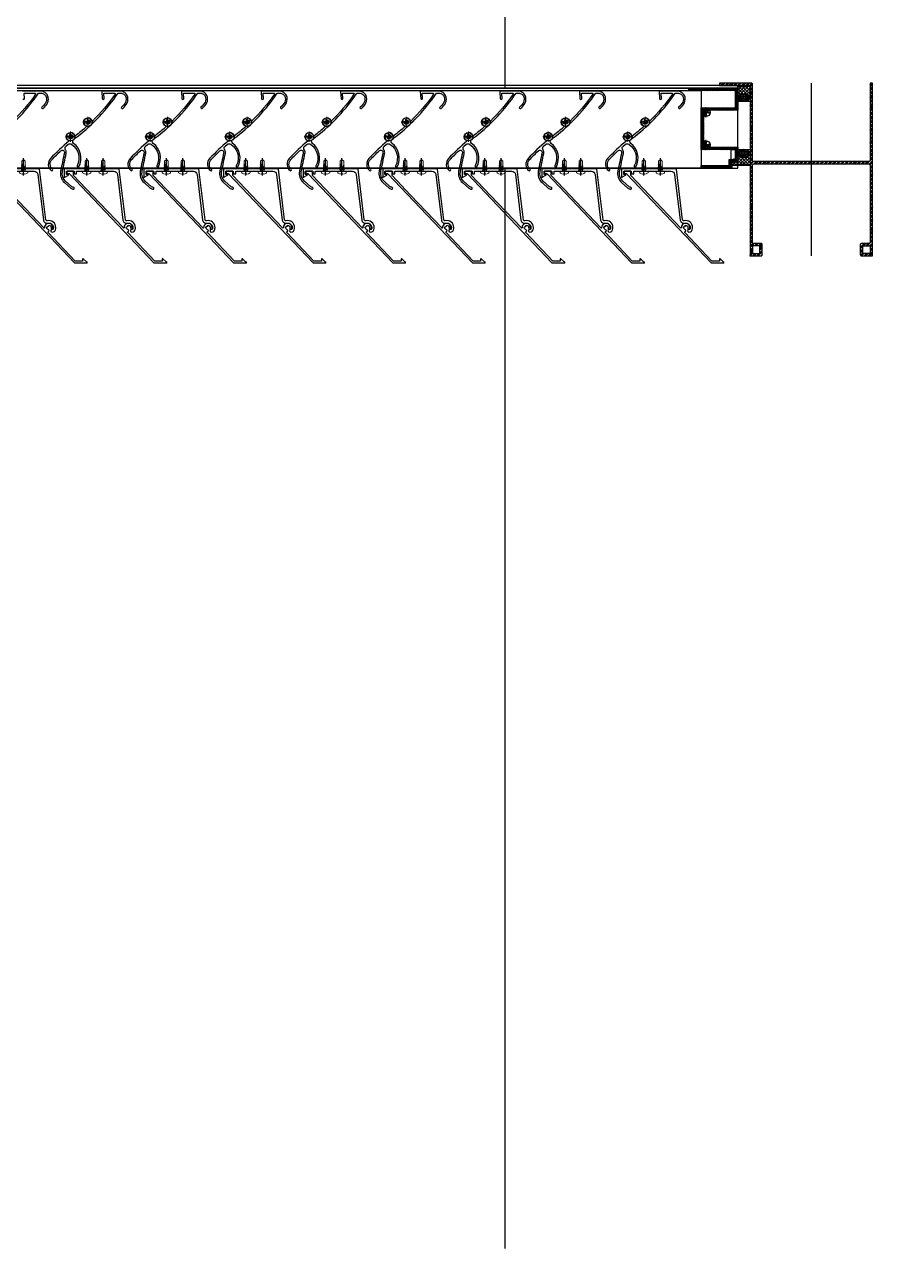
# Model space of a CAD drawing. Header units: millimetres. Extents: x 2519235 to 7246330, y 25937 to 201821.
# Drawn here: x 2631111 to 2631804, y 123585 to 124585 of the extents above; entities that cross this region are included whole.
import ezdxf
from ezdxf.enums import TextEntityAlignment as Align

# ---------------------------------------------------------------- set-up
doc = ezdxf.new("R2010")
doc.units = ezdxf.units.MM
doc.set_wipeout_variables(frame=1)
doc.linetypes.add('CENTER', pattern=[50.8, 31.75, -6.35, 6.35, -6.35])
doc.linetypes.add('TA_GL_005.00000', pattern=[13.75, 5, -1.25, 1.25, -1.25, 5])
for name, color, linetype in [('000 - 0_SYM_DWG_GRID-BUBBLE_MAIN_COLOR_1', 7, 'Continuous'), ('000 - 0_SYM_DWG_GRIDLINE_MAIN_COLOR_251', 7, 'Continuous'), ('010 - ASPG_ACCESSORIES_MAIN_COLOR_1', 7, 'Continuous'), ('010 - ASPG_DIMS_NOM', 7, 'Continuous'), ('010 - ASPG_EXTR_DEF_SUB', 7, 'Continuous'), ('010 - ASPG_EXTR_MAIN_COLOR_2', 7, 'Continuous'), ('010 - ASPG_FRAMING_CUT_COLOR_4', 7, 'Continuous'), ('010 - ASPG_FRAMING_DEF_SUB', 7, 'Continuous'), ('010 - ASPG_FRAMING_HATCH_', 7, 'Continuous'), ('010 - ASPG_FRAMING_MAIN_COLOR_2', 7, 'Continuous'), ('010 - ASPG_FRAMING_SUB_COLOR_2', 7, 'Continuous'), ('010 - ASPG_FRAMING_WIPEOUT_', 7, 'Continuous'), ('BOLT & SCREW', 7, 'Continuous'), ('Center Line', 7, 'CENTER')]:
    doc.layers.add(name, color=color, linetype=linetype)
doc.layers.add('12-GRID', color=7, linetype='CENTER', lineweight=13)
doc.layers.add('SCREW', color=7, linetype='Continuous', lineweight=5)
doc.styles.add('Arial', font='arial.ttf', dxfattribs={"height": 300})
doc.styles.add('FAMELINE_FOR_CKST', font='arial.ttf')
doc.styles.add('TA', font='', dxfattribs={"height": 4.5})
doc.styles.get('TA').set_extended_font_data('Cordia New')
doc.dimstyles.new('FAMELINE-CKST_C-C', dxfattribs={"dimtxt": 0.3, "dimasz": 0.15, "dimexe": 0.1, "dimexo": 0.1, "dimgap": 0.05, "dimtad": 1, "dimzin": 0, "dimdsep": 46, "dimtxsty": 'FAMELINE_FOR_CKST', "dimblk": 'ORIGIN', "dimblk1": 'ORIGIN', "dimblk2": 'ORIGIN', "dimsah": 1, "dimcen": 0.1, "dimdle": 0.1, "dimclrd": 7, "dimclre": 7, "dimclrt": 7, "dimadec": 0, "dimazin": 0, "dimtfac": 1, "dimtix": 1, "dimtmove": 2, "dimatfit": 3, "dimfxl": 1, "dimtolj": 1, "dimtzin": 0, "dimlwd": -1, "dimlwe": -1, "dimarcsym": 0})

# ---------------------------------------------------------------- blocks, each defined once
blk = doc.blocks.new('*U1936')
at = {"layer": '000 - 0_SYM_DWG_GRIDLINE_MAIN_COLOR_251', "color": 7, "linetype": 'ByBlock', "ltscale": 5}
blk.add_line((20, 0), (-357, 0), dxfattribs=at)
at = {"color": 7, "style": 'TA', "flags": 1}
blk.add_attdef('LOCATION', (6, -6), '', height=4.5, rotation=270, dxfattribs=at)
at = {"layer": '000 - 0_SYM_DWG_GRID-BUBBLE_MAIN_COLOR_1', "color": 7, "style": 'Arial'}
blk.add_attdef('GRID-HEAD', text='', height=4, rotation=270, dxfattribs=at).set_placement((54, 0), align=Align.MIDDLE_CENTER)
blk = doc.blocks.new('_Origin')
at = {"color": 7, "linetype": 'ByBlock', "lineweight": -2}
blk.add_line((0, 0), (-1, 0), dxfattribs=at)
blk.add_circle((0, 0), 0.5, dxfattribs=at)
blk = doc.blocks.new('*D1934')
at = {"layer": '010 - ASPG_DIMS_NOM', "color": 7, "transparency": 16777216}
for p, q in [((5400, 1050), (5400, 2175)), ((13200, 1050), (13200, 2175)), ((5475, 2125), (13125, 2125))]:
    blk.add_line(p, q, dxfattribs=at)
at = {"layer": 'Defpoints', "color": 7, "transparency": 16777216}
for p in [(13200, 2125), (5400, 1000), (13200, 1000)]:
    blk.add_point(p, dxfattribs=at)
at = {"layer": '010 - ASPG_DIMS_NOM', "color": 7, "transparency": 16777216, "xscale": 75, "yscale": 75, "zscale": 75, "rotation": 180}
blk.add_blockref('_Origin', (5400, 2125), dxfattribs=at)
at = {"layer": '010 - ASPG_DIMS_NOM', "color": 7, "transparency": 16777216, "xscale": 75, "yscale": 75, "zscale": 75}
blk.add_blockref('_Origin', (13200, 2125), dxfattribs=at)
at = {"layer": '010 - ASPG_DIMS_NOM', "color": 7, "transparency": 16777216, "insert": (9300, 2226.59), "char_height": 150, "attachment_point": 5, "style": 'FAMELINE_FOR_CKST'}
blk.add_mtext('\\A1;7800', dxfattribs=at)
blk = doc.blocks.new('*U2952')
at = {"layer": '12-GRID', "color": 7, "linetype": 'CENTER'}
for p, q in [((0, -6.2), (0, 2.2)), ((-4.2, -2), (4.2, -2))]:
    blk.add_line(p, q, dxfattribs=at)
at = {"layer": 'BOLT & SCREW', "color": 7}
for p, q in [((-0.55, -1.77), (-1.77, -1.56)), ((-0.55, -2.23), (-1.77, -2.44)), ((-0.46, -1.77), (-0.88, -1.56)), ((-0.46, -2.23), (-0.88, -2.44)), ((-0.23, -1.45), (-0.44, -0.23)), ((-0.23, -1.54), (-0.44, -1.12)), ((-0.23, -2.46), (-0.44, -2.88)), ((-0.23, -2.55), (-0.44, -3.77)), ((0.23, -1.45), (0.44, -0.23)), ((0.23, -1.54), (0.44, -1.12)), ((0.44, -2.88), (0.23, -2.46)), ((0.23, -2.55), (0.44, -3.77)), ((0.46, -1.77), (0.88, -1.56)), ((0.46, -2.23), (0.88, -2.44)), ((0.55, -1.77), (1.77, -1.56)), ((0.55, -2.23), (1.77, -2.44))]:
    blk.add_line(p, q, dxfattribs=at)
for points in [[(-1.77, -1.56), (-0.88, -1.56, 0.414214), (-0.44, -1.12), (-0.44, -0.23), (0.44, -0.23), (0.44, -1.12, 0.414214), (0.88, -1.56), (1.77, -1.56), (1.77, -2.44), (0.88, -2.44, 0.414214), (0.44, -2.88), (0.44, -3.77), (-0.44, -3.77), (-0.44, -2.88, 0.414214), (-0.88, -2.44), (-1.77, -2.44)], [(0.23, -2.46, -0.414214), (0.46, -2.23), (0.55, -2.23), (0.55, -1.77), (0.46, -1.77, -0.414214), (0.23, -1.54), (0.23, -1.45), (-0.23, -1.45), (-0.23, -1.54, -0.414214), (-0.46, -1.77), (-0.55, -1.77), (-0.55, -2.23), (-0.46, -2.23, -0.414214), (-0.23, -2.46), (-0.23, -2.55), (0.23, -2.55)]]:
    blk.add_lwpolyline(points, format="xyb", close=True, dxfattribs=at)
blk.add_circle((0, -2), 3.5, dxfattribs=at)
blk = doc.blocks.new('*U1102')
at = {"layer": '010 - ASPG_EXTR_DEF_SUB', "color": 7}
for p in [(715, 0), (780, 0), (845, 0), (910, 0), (975, 0), (1040, 0), (1105, 0), (1170, 0)]:
    blk.add_point(p, dxfattribs=at)
at = {"layer": '010 - ASPG_EXTR_MAIN_COLOR_2', "color": 7}
for points in [[(680.86, 63.87, 0.720654), (682.33, 63.97, 0.079224), (682.34, 64.07), (682.07, 68.14, -0.433659), (682.47, 68.57), (690.86, 68.57, -0.607385), (691.35, 67.62, -0.045829), (672.78, 45.76, -0.560492)], [(660.56, 33.07, 0.077048), (693.74, 68.44, -0.247674), (693.99, 68.57), (695.98, 68.57, -0.044131), (696.47, 68.5, -0.125846), (698.96, 67.21, -0.098851), (699.82, 66.03, -0.205828), (699.79, 61.2, -0.115116), (696.37, 57.18, 0.822373), (697.46, 56.1, 0.109185), (701.15, 60.56, 0.208323), (701.19, 66.64, 0.100528), (699.97, 68.32, 0.145116), (696.29, 70.07), (680.76, 70.07, 0.433659)]]:
    blk.add_lwpolyline(points, format="xyb", dxfattribs=at)
for points in [[(745.76, 70.07, 0.433659), (745.46, 69.75), (745.84, 63.96, 0.082069), (745.86, 63.87, 0.720654), (747.33, 63.97, 0.079224), (747.34, 64.07), (747.07, 68.14, -0.433659), (747.47, 68.57), (755.86, 68.57, -0.607385), (756.35, 67.62, -0.045829), (737.78, 45.76, -0.560492), (737.29, 45.89, 0.31786), (734.21, 48.24, 0.953288), (734.08, 46.72, -2.423004), (732.26, 44.89, 0.952315), (730.74, 44.76, 0.300821), (732.89, 41.76, -0.560492), (732.98, 41.25, -0.019425), (723.62, 33.46, -0.552501), (723.15, 33.64, 0.344461), (719.99, 36.3, 0.952015), (719.86, 34.78, -2.423186), (718.04, 32.95, 0.952015), (716.52, 32.82, 0.2854), (718.49, 29.89, -0.553378), (718.56, 29.38, 0.030674), (703.46, 15.06, 0.4171), (704.11, 5.27, 0.935553), (705.1, 6.41, -0.43441), (704.8, 14.29, -0.014998), (711.92, 21.45, -0.738349), (714.92, 19.76, 0.004917), (711.81, 4.8, 0.263611), (714.88, -4.46), (720, -9.08, 0.125884), (721.27, -9.75, 0.044275), (722.09, -9.87, 1.107655), (722.13, -8.33, -0.215596), (721.02, -7.99), (715.89, -3.35, -0.263611), (713.28, 4.51, -0.004855), (716.34, 19.26, 0.23396), (715.82, 21.95, -0.24081), (715.71, 24.9, -0.104157), (715.78, 25), (717.99, 26.93, -0.229021), (720.7, 26.89, -0.381721), (725.27, 9.07, 0.977382), (726.62, 8.41, 0.361105), (722.41, 27.5, -0.496126), (722.44, 30.69, 0.003188), (724.06, 31.9, -0.002827), (725.56, 33.07, 0.077048), (758.74, 68.44, -0.247674), (758.99, 68.57), (760.98, 68.57, -0.044131), (761.47, 68.5, -0.125846), (763.96, 67.21, -0.098851), (764.82, 66.03, -0.205828), (764.79, 61.2, -0.115116), (761.37, 57.18, 0.822373), (762.46, 56.1, 0.109185), (766.15, 60.56, 0.208323), (766.19, 66.64, 0.100528), (764.97, 68.32, 0.145116), (761.29, 70.07)], [(810.76, 70.07, 0.433659), (810.46, 69.75), (810.84, 63.96, 0.082069), (810.86, 63.87, 0.720654), (812.33, 63.97, 0.079224), (812.34, 64.07), (812.07, 68.14, -0.433659), (812.47, 68.57), (820.86, 68.57, -0.607385), (821.35, 67.62, -0.045829), (802.78, 45.76, -0.560492), (802.29, 45.89, 0.31786), (799.21, 48.24, 0.953288), (799.08, 46.72, -2.423004), (797.26, 44.89, 0.952315), (795.74, 44.76, 0.300821), (797.89, 41.76, -0.560492), (797.98, 41.25, -0.019425), (788.62, 33.46, -0.552501), (788.15, 33.64, 0.344461), (784.99, 36.3, 0.952015), (784.86, 34.78, -2.423186), (783.04, 32.95, 0.952015), (781.52, 32.82, 0.2854), (783.49, 29.89, -0.553378), (783.56, 29.38, 0.030674), (768.46, 15.06, 0.4171), (769.11, 5.27, 0.935553), (770.1, 6.41, -0.43441), (769.8, 14.29, -0.014998), (776.92, 21.45, -0.738349), (779.92, 19.76, 0.004917), (776.81, 4.8, 0.263611), (779.88, -4.46), (785, -9.08, 0.125884), (786.27, -9.75, 0.044275), (787.09, -9.87, 1.107655), (787.13, -8.33, -0.215596), (786.02, -7.99), (780.89, -3.35, -0.263611), (778.28, 4.51, -0.004855), (781.34, 19.26, 0.23396), (780.82, 21.95, -0.24081), (780.71, 24.9, -0.104157), (780.78, 25), (782.99, 26.93, -0.229021), (785.7, 26.89, -0.381721), (790.27, 9.07, 0.977382), (791.62, 8.41, 0.361105), (787.41, 27.5, -0.496126), (787.44, 30.69, 0.003188), (789.06, 31.9, -0.002827), (790.56, 33.07, 0.077048), (823.74, 68.44, -0.247674), (823.99, 68.57), (825.98, 68.57, -0.044131), (826.47, 68.5, -0.125846), (828.96, 67.21, -0.098851), (829.82, 66.03, -0.205828), (829.79, 61.2, -0.115116), (826.37, 57.18, 0.822373), (827.46, 56.1, 0.109185), (831.15, 60.56, 0.208323), (831.19, 66.64, 0.100528), (829.97, 68.32, 0.145116), (826.29, 70.07)], [(875.76, 70.07, 0.433659), (875.46, 69.75), (875.84, 63.96, 0.082069), (875.86, 63.87, 0.720654), (877.33, 63.97, 0.079224), (877.34, 64.07), (877.07, 68.14, -0.433659), (877.47, 68.57), (885.86, 68.57, -0.607385), (886.35, 67.62, -0.045829), (867.78, 45.76, -0.560492), (867.29, 45.89, 0.31786), (864.21, 48.24, 0.953288), (864.08, 46.72, -2.423004), (862.26, 44.89, 0.952315), (860.74, 44.76, 0.300821), (862.89, 41.76, -0.560492), (862.98, 41.25, -0.019425), (853.62, 33.46, -0.552501), (853.15, 33.64, 0.344461), (849.99, 36.3, 0.952015), (849.86, 34.78, -2.423186), (848.04, 32.95, 0.952015), (846.52, 32.82, 0.2854), (848.49, 29.89, -0.553378), (848.56, 29.38, 0.030674), (833.46, 15.06, 0.4171), (834.11, 5.27, 0.935553), (835.1, 6.41, -0.43441), (834.8, 14.29, -0.014998), (841.92, 21.45, -0.738349), (844.92, 19.76, 0.004917), (841.81, 4.8, 0.263611), (844.88, -4.46), (850, -9.08, 0.125884), (851.27, -9.75, 0.044275), (852.09, -9.87, 1.107655), (852.13, -8.33, -0.215596), (851.02, -7.99), (845.89, -3.35, -0.263611), (843.28, 4.51, -0.004855), (846.34, 19.26, 0.23396), (845.82, 21.95, -0.24081), (845.71, 24.9, -0.104157), (845.78, 25), (847.99, 26.93, -0.229021), (850.7, 26.89, -0.381721), (855.27, 9.07, 0.977382), (856.62, 8.41, 0.361105), (852.41, 27.5, -0.496126), (852.44, 30.69, 0.003188), (854.06, 31.9, -0.002827), (855.56, 33.07, 0.077048), (888.74, 68.44, -0.247674), (888.99, 68.57), (890.98, 68.57, -0.044131), (891.47, 68.5, -0.125846), (893.96, 67.21, -0.098851), (894.82, 66.03, -0.205828), (894.79, 61.2, -0.115116), (891.37, 57.18, 0.822373), (892.46, 56.1, 0.109185), (896.15, 60.56, 0.208323), (896.19, 66.64, 0.100528), (894.97, 68.32, 0.145116), (891.29, 70.07)], [(940.76, 70.07, 0.433659), (940.46, 69.75), (940.84, 63.96, 0.082069), (940.86, 63.87, 0.720654), (942.33, 63.97, 0.079224), (942.34, 64.07), (942.07, 68.14, -0.433659), (942.47, 68.57), (950.86, 68.57, -0.607385), (951.35, 67.62, -0.045829), (932.78, 45.76, -0.560492), (932.29, 45.89, 0.31786), (929.21, 48.24, 0.953288), (929.08, 46.72, -2.423004), (927.26, 44.89, 0.952315), (925.74, 44.76, 0.300821), (927.89, 41.76, -0.560492), (927.98, 41.25, -0.019425), (918.62, 33.46, -0.552501), (918.15, 33.64, 0.344461), (914.99, 36.3, 0.952015), (914.86, 34.78, -2.423186), (913.04, 32.95, 0.952015), (911.52, 32.82, 0.2854), (913.49, 29.89, -0.553378), (913.56, 29.38, 0.030674), (898.46, 15.06, 0.4171), (899.11, 5.27, 0.935553), (900.1, 6.41, -0.43441), (899.8, 14.29, -0.014998), (906.92, 21.45, -0.738349), (909.92, 19.76, 0.004917), (906.81, 4.8, 0.263611), (909.88, -4.46), (915, -9.08, 0.125884), (916.27, -9.75, 0.044275), (917.09, -9.87, 1.107655), (917.13, -8.33, -0.215596), (916.02, -7.99), (910.89, -3.35, -0.263611), (908.28, 4.51, -0.004855), (911.34, 19.26, 0.23396), (910.82, 21.95, -0.24081), (910.71, 24.9, -0.104157), (910.78, 25), (912.99, 26.93, -0.229021), (915.7, 26.89, -0.381721), (920.27, 9.07, 0.977382), (921.62, 8.41, 0.361105), (917.41, 27.5, -0.496126), (917.44, 30.69, 0.003188), (919.06, 31.9, -0.002827), (920.56, 33.07, 0.077048), (953.74, 68.44, -0.247674), (953.99, 68.57), (955.98, 68.57, -0.044131), (956.47, 68.5, -0.125846), (958.96, 67.21, -0.098851), (959.82, 66.03, -0.205828), (959.79, 61.2, -0.115116), (956.37, 57.18, 0.822373), (957.46, 56.1, 0.109185), (961.15, 60.56, 0.208323), (961.19, 66.64, 0.100528), (959.97, 68.32, 0.145116), (956.29, 70.07)], [(1005.76, 70.07, 0.433659), (1005.46, 69.75), (1005.84, 63.96, 0.082069), (1005.86, 63.87, 0.720654), (1007.33, 63.97, 0.079224), (1007.34, 64.07), (1007.07, 68.14, -0.433659), (1007.47, 68.57), (1015.86, 68.57, -0.607385), (1016.35, 67.62, -0.045829), (997.78, 45.76, -0.560492), (997.29, 45.89, 0.31786), (994.21, 48.24, 0.953288), (994.08, 46.72, -2.423004), (992.26, 44.89, 0.952315), (990.74, 44.76, 0.300821), (992.89, 41.76, -0.560492), (992.98, 41.25, -0.019425), (983.62, 33.46, -0.552501), (983.15, 33.64, 0.344461), (979.99, 36.3, 0.952015), (979.86, 34.78, -2.423186), (978.04, 32.95, 0.952015), (976.52, 32.82, 0.2854), (978.49, 29.89, -0.553378), (978.56, 29.38, 0.030674), (963.46, 15.06, 0.4171), (964.11, 5.27, 0.935553), (965.1, 6.41, -0.43441), (964.8, 14.29, -0.014998), (971.92, 21.45, -0.738349), (974.92, 19.76, 0.004917), (971.81, 4.8, 0.263611), (974.88, -4.46), (980, -9.08, 0.125884), (981.27, -9.75, 0.044275), (982.09, -9.87, 1.107655), (982.13, -8.33, -0.215596), (981.02, -7.99), (975.89, -3.35, -0.263611), (973.28, 4.51, -0.004855), (976.34, 19.26, 0.23396), (975.82, 21.95, -0.24081), (975.71, 24.9, -0.104157), (975.78, 25), (977.99, 26.93, -0.229021), (980.7, 26.89, -0.381721), (985.27, 9.07, 0.977382), (986.62, 8.41, 0.361105), (982.41, 27.5, -0.496126), (982.44, 30.69, 0.003188), (984.06, 31.9, -0.002827), (985.56, 33.07, 0.077048), (1018.74, 68.44, -0.247674), (1018.99, 68.57), (1020.98, 68.57, -0.044131), (1021.47, 68.5, -0.125846), (1023.96, 67.21, -0.098851), (1024.82, 66.03, -0.205828), (1024.79, 61.2, -0.115116), (1021.37, 57.18, 0.822373), (1022.46, 56.1, 0.109185), (1026.15, 60.56, 0.208323), (1026.19, 66.64, 0.100528), (1024.97, 68.32, 0.145116), (1021.29, 70.07)], [(1070.76, 70.07, 0.433659), (1070.46, 69.75), (1070.84, 63.96, 0.082069), (1070.86, 63.87, 0.720654), (1072.33, 63.97, 0.079224), (1072.34, 64.07), (1072.07, 68.14, -0.433659), (1072.47, 68.57), (1080.86, 68.57, -0.607385), (1081.35, 67.62, -0.045829), (1062.78, 45.76, -0.560492), (1062.29, 45.89, 0.31786), (1059.21, 48.24, 0.953288), (1059.08, 46.72, -2.423004), (1057.26, 44.89, 0.952315), (1055.74, 44.76, 0.300821), (1057.89, 41.76, -0.560492), (1057.98, 41.25, -0.019425), (1048.62, 33.46, -0.552501), (1048.15, 33.64, 0.344461), (1044.99, 36.3, 0.952015), (1044.86, 34.78, -2.423186), (1043.04, 32.95, 0.952015), (1041.52, 32.82, 0.2854), (1043.49, 29.89, -0.553378), (1043.56, 29.38, 0.030674), (1028.46, 15.06, 0.4171), (1029.11, 5.27, 0.935553), (1030.1, 6.41, -0.43441), (1029.8, 14.29, -0.014998), (1036.92, 21.45, -0.738349), (1039.92, 19.76, 0.004917), (1036.81, 4.8, 0.263611), (1039.88, -4.46), (1045, -9.08, 0.125884), (1046.27, -9.75, 0.044275), (1047.09, -9.87, 1.107655), (1047.13, -8.33, -0.215596), (1046.02, -7.99), (1040.89, -3.35, -0.263611), (1038.28, 4.51, -0.004855), (1041.34, 19.26, 0.23396), (1040.82, 21.95, -0.24081), (1040.71, 24.9, -0.104157), (1040.78, 25), (1042.99, 26.93, -0.229021), (1045.7, 26.89, -0.381721), (1050.27, 9.07, 0.977382), (1051.62, 8.41, 0.361105), (1047.41, 27.5, -0.496126), (1047.44, 30.69, 0.003188), (1049.06, 31.9, -0.002827), (1050.56, 33.07, 0.077048), (1083.74, 68.44, -0.247674), (1083.99, 68.57), (1085.98, 68.57, -0.044131), (1086.47, 68.5, -0.125846), (1088.96, 67.21, -0.098851), (1089.82, 66.03, -0.205828), (1089.79, 61.2, -0.115116), (1086.37, 57.18, 0.822373), (1087.46, 56.1, 0.109185), (1091.15, 60.56, 0.208323), (1091.19, 66.64, 0.100528), (1089.97, 68.32, 0.145116), (1086.29, 70.07)], [(1135.76, 70.07, 0.433659), (1135.46, 69.75), (1135.84, 63.96, 0.082069), (1135.86, 63.87, 0.720654), (1137.33, 63.97, 0.079224), (1137.34, 64.07), (1137.07, 68.14, -0.433659), (1137.47, 68.57), (1145.86, 68.57, -0.607385), (1146.35, 67.62, -0.045829), (1127.78, 45.76, -0.560492), (1127.29, 45.89, 0.31786), (1124.21, 48.24, 0.953288), (1124.08, 46.72, -2.423004), (1122.26, 44.89, 0.952315), (1120.74, 44.76, 0.300821), (1122.89, 41.76, -0.560492), (1122.98, 41.25, -0.019425), (1113.62, 33.46, -0.552501), (1113.15, 33.64, 0.344461), (1109.99, 36.3, 0.952015), (1109.86, 34.78, -2.423186), (1108.04, 32.95, 0.952015), (1106.52, 32.82, 0.2854), (1108.49, 29.89, -0.553378), (1108.56, 29.38, 0.030674), (1093.46, 15.06, 0.4171), (1094.11, 5.27, 0.935553), (1095.1, 6.41, -0.43441), (1094.8, 14.29, -0.014998), (1101.92, 21.45, -0.738349), (1104.92, 19.76, 0.004917), (1101.81, 4.8, 0.263611), (1104.88, -4.46), (1110, -9.08, 0.125884), (1111.27, -9.75, 0.044275), (1112.09, -9.87, 1.107655), (1112.13, -8.33, -0.215596), (1111.02, -7.99), (1105.89, -3.35, -0.263611), (1103.28, 4.51, -0.004855), (1106.34, 19.26, 0.23396), (1105.82, 21.95, -0.24081), (1105.71, 24.9, -0.104157), (1105.78, 25), (1107.99, 26.93, -0.229021), (1110.7, 26.89, -0.381721), (1115.27, 9.07, 0.977382), (1116.62, 8.41, 0.361105), (1112.41, 27.5, -0.496126), (1112.44, 30.69, 0.003188), (1114.06, 31.9, -0.002827), (1115.56, 33.07, 0.077048), (1148.74, 68.44, -0.247674), (1148.99, 68.57), (1150.98, 68.57, -0.044131), (1151.47, 68.5, -0.125846), (1153.96, 67.21, -0.098851), (1154.82, 66.03, -0.205828), (1154.79, 61.2, -0.115116), (1151.37, 57.18, 0.822373), (1152.46, 56.1, 0.109185), (1156.15, 60.56, 0.208323), (1156.19, 66.64, 0.100528), (1154.97, 68.32, 0.145116), (1151.29, 70.07)], [(1200.76, 70.07, 0.433659), (1200.46, 69.75), (1200.84, 63.96, 0.082069), (1200.86, 63.87, 0.720654), (1202.33, 63.97, 0.079224), (1202.34, 64.07), (1202.07, 68.14, -0.433659), (1202.47, 68.57), (1210.86, 68.57, -0.607385), (1211.35, 67.62, -0.045829), (1192.78, 45.76, -0.560492), (1192.29, 45.89, 0.31786), (1189.21, 48.24, 0.953288), (1189.08, 46.72, -2.423004), (1187.26, 44.89, 0.952315), (1185.74, 44.76, 0.300821), (1187.89, 41.76, -0.560492), (1187.98, 41.25, -0.019425), (1178.62, 33.46, -0.552501), (1178.15, 33.64, 0.344461), (1174.99, 36.3, 0.952015), (1174.86, 34.78, -2.423186), (1173.04, 32.95, 0.952015), (1171.52, 32.82, 0.2854), (1173.49, 29.89, -0.553378), (1173.56, 29.38, 0.030674), (1158.46, 15.06, 0.4171), (1159.11, 5.27, 0.935553), (1160.1, 6.41, -0.43441), (1159.8, 14.29, -0.014998), (1166.92, 21.45, -0.738349), (1169.92, 19.76, 0.004917), (1166.81, 4.8, 0.263611), (1169.88, -4.46), (1175, -9.08, 0.125884), (1176.27, -9.75, 0.044275), (1177.09, -9.87, 1.107655), (1177.13, -8.33, -0.215596), (1176.02, -7.99), (1170.89, -3.35, -0.263611), (1168.28, 4.51, -0.004855), (1171.34, 19.26, 0.23396), (1170.82, 21.95, -0.24081), (1170.71, 24.9, -0.104157), (1170.78, 25), (1172.99, 26.93, -0.229021), (1175.7, 26.89, -0.381721), (1180.27, 9.07, 0.977382), (1181.62, 8.41, 0.361105), (1177.41, 27.5, -0.496126), (1177.44, 30.69, 0.003188), (1179.06, 31.9, -0.002827), (1180.56, 33.07, 0.077048), (1213.74, 68.44, -0.247674), (1213.99, 68.57), (1215.98, 68.57, -0.044131), (1216.47, 68.5, -0.125846), (1218.96, 67.21, -0.098851), (1219.82, 66.03, -0.205828), (1219.79, 61.2, -0.115116), (1216.37, 57.18, 0.822373), (1217.46, 56.1, 0.109185), (1221.15, 60.56, 0.208323), (1221.19, 66.64, 0.100528), (1219.97, 68.32, 0.145116), (1216.29, 70.07)]]:
    blk.add_lwpolyline(points, format="xyb", close=True, dxfattribs=at)
at = {"color": 7, "rotation": 179.999999999989}
for p in [(734.09, 42.89), (799.09, 42.89), (864.09, 42.89), (929.09, 42.89), (994.09, 42.89), (1059.09, 42.89), (1124.09, 42.89), (1189.09, 42.89), (719.87, 30.95), (784.87, 30.95), (849.87, 30.95), (914.87, 30.95), (979.87, 30.95), (1044.87, 30.95), (1109.87, 30.95), (1174.87, 30.95)]:
    blk.add_blockref('*U2952', p, dxfattribs=at)
blk = doc.blocks.new('000_ASPG_TYP_FILES_20260218-010703_FRAME_EXTR_')
at = {"layer": '010 - ASPG_FRAMING_HATCH_'}
h = blk.add_hatch(dxfattribs=at)
h.set_pattern_fill('ANSI32', scale=0.1, angle=180)
edge = h.paths.add_edge_path()
edge.add_line((2, 16), (2, 2))
edge.add_line((2, 2), (39.7, 2))
edge.add_arc((39.7, 1.7), 0.3, 0, 90, ccw=False)
edge.add_line((40, 1.7), (40, 0.3))
edge.add_arc((39.7, 0.3), 0.3, -90, 0, ccw=False)
edge.add_line((39.7, 0), (0.3, 0))
edge.add_arc((0.3, 0.3), 0.3, 180, 270, ccw=False)
edge.add_line((0, 0.3), (0, 17.7))
edge.add_arc((0.3, 17.7), 0.3, 90, 180, ccw=False)
edge.add_line((0.3, 18), (22.56, 18))
edge.add_arc((22.56, 18.5), 0.5, 270, 380.20955)
edge.add_arc((26.17, 19.83), 3.35, 182.06379, 200.20955, ccw=False)
edge.add_arc((23.58, 19.74), 0.76, 2.06379, 182.06379, ccw=False)
edge.add_arc((26.17, 19.83), 1.83, 182.06379, 447.93621)
edge.add_arc((26.26, 22.42), 0.76, 87.93621, 267.93621, ccw=False)
edge.add_arc((26.17, 19.83), 3.35, 69.79045, 87.93621, ccw=False)
edge.add_arc((27.5, 23.44), 0.5, 249.79045, 360)
edge.add_line((28, 23.44), (28, 26.68))
edge.add_line((28, 26.68), (28.5, 27.18))
edge.add_line((28.5, 27.18), (28, 27.68))
edge.add_line((28, 27.68), (28, 38.62))
edge.add_line((28, 38.62), (28.5, 39.12))
edge.add_line((28.5, 39.12), (28, 39.62))
edge.add_line((28, 39.62), (28, 42.86))
edge.add_arc((27.5, 42.86), 0.5, 0, 110.20955)
edge.add_arc((26.17, 46.47), 3.35, 272.06379, 290.20955, ccw=False)
edge.add_arc((26.26, 43.88), 0.76, 92.06379, 272.06379, ccw=False)
edge.add_arc((26.17, 46.47), 1.83, 272.06379, 537.93621)
edge.add_arc((23.58, 46.56), 0.76, 177.93621, 357.93621, ccw=False)
edge.add_arc((26.17, 46.47), 3.35, 159.79045, 177.93621, ccw=False)
edge.add_arc((22.56, 47.8), 0.5, 339.79045, 450)
edge.add_line((22.56, 48.3), (0.3, 48.3))
edge.add_arc((0.3, 48.6), 0.3, 180, 270, ccw=False)
edge.add_line((0, 48.6), (0, 60))
edge.add_arc((0.3, 60), 0.3, 90, 180, ccw=False)
edge.add_line((0.3, 60.3), (5, 60.3))
edge.add_line((5, 60.3), (5, 65))
edge.add_arc((5.3, 65), 0.3, 90, 180, ccw=False)
edge.add_line((5.3, 65.3), (30, 65.3))
edge.add_line((30, 65.3), (30, 63.6))
edge.add_arc((29.7, 63.6), 0.3, -90, 0, ccw=False)
edge.add_line((29.7, 63.3), (7.3, 63.3))
edge.add_arc((7.3, 63), 0.3, 90, 180)
edge.add_line((7, 63), (7, 58.3))
edge.add_line((7, 58.3), (2.3, 58.3))
edge.add_arc((2.3, 58), 0.3, 90, 180)
edge.add_line((2, 58), (2, 50.6))
edge.add_arc((2.3, 50.6), 0.3, 180, 270)
edge.add_line((2.3, 50.3), (29.7, 50.3))
edge.add_arc((29.7, 50), 0.3, 0, 90, ccw=False)
edge.add_line((30, 50), (30, 26.68))
edge.add_line((30, 26.68), (30, 16.3))
edge.add_arc((29.7, 16.3), 0.3, -90, 0, ccw=False)
edge.add_line((29.7, 16), (2, 16))
at = {"layer": '010 - ASPG_FRAMING_CUT_COLOR_4', "color": 7}
blk.add_lwpolyline([(2, 16), (2, 2), (39.7, 2, -0.414214), (40, 1.7), (40, 0.3, -0.414214), (39.7, 0), (0.3, 0, -0.414214), (0, 0.3), (0, 17.7, -0.414214), (0.3, 18), (22.56, 18, 0.52173), (23.03, 18.67, -0.079342), (22.82, 19.71, -1), (24.34, 19.76, 2.296346), (26.24, 21.66, -1), (26.29, 23.18, -0.079342), (27.33, 22.97, 0.52173), (28, 23.44), (28, 26.68), (28.5, 27.18), (28, 27.68), (28, 38.62), (28.5, 39.12), (28, 39.62), (28, 42.86, 0.52173), (27.33, 43.33, -0.079342), (26.29, 43.12, -1), (26.24, 44.64, 2.296346), (24.34, 46.54, -1), (22.82, 46.59, -0.079342), (23.03, 47.63, 0.52173), (22.56, 48.3), (0.3, 48.3, -0.414214), (0, 48.6), (0, 60, -0.414214), (0.3, 60.3), (5, 60.3), (5, 65, -0.414214), (5.3, 65.3), (30, 65.3), (30, 63.6, -0.414214), (29.7, 63.3), (7.3, 63.3, 0.414214), (7, 63), (7, 58.3), (2.3, 58.3, 0.414214), (2, 58), (2, 50.6, 0.414214), (2.3, 50.3), (29.7, 50.3, -0.414214), (30, 50), (30, 26.68), (30, 16.3, -0.414214), (29.7, 16)], format="xyb", close=True, dxfattribs=at)
at = {"color": 7}
for p in [(26.17, 48.47), (26.17, 21.83)]:
    blk.add_blockref('*U2952', p, dxfattribs=at)
blk = doc.blocks.new('000_ASPG_TYP_FILES_FRAMING_EXTR_BREAKLINE_TYPE_2')
at = {"layer": '010 - ASPG_FRAMING_HATCH_', "transparency": 33554585}
h = blk.add_hatch(dxfattribs=at)
h.set_pattern_fill('ANSI32', scale=0.25)
h.paths.add_polyline_path([(131, 91, 0.414214), (132, 90), (140, 90, 0.414214), (141, 91), (141, 100), (2, 100), (2, 125), (0, 125), (0, 99, 0.414214), (1, 98), (63, 98, -0.414214), (64, 97), (64, 3, -0.414214), (63, 2), (0, 2), (0, 0), (141, 0), (141, 9, 0.414214), (140, 10), (132, 10, 0.414214), (131, 9), (131, 3, -0.414214), (130, 2), (67, 2, -0.414214), (66, 3), (66, 97, -0.414214), (67, 98), (130, 98, -0.414214), (131, 97)])
h.paths.add_polyline_path([(133, 92), (133, 98), (139, 98), (139, 92)], flags=16)
h.paths.add_polyline_path([(133, 8), (139, 8), (139, 2), (133, 2)], flags=16)
at = {"layer": '010 - ASPG_FRAMING_HATCH_'}
h = blk.add_hatch(dxfattribs=at)
h.set_pattern_fill('ANSI37', scale=0.595498, angle=-90)
h.set_pattern_definition([(315, (1257419.1929, -519973.9224), (1.3369313545, 1.3369313545), []), (45, (1257419.1929, -519973.9224), (-1.3369313545, 1.3369313545), [])])
edge = h.paths.add_edge_path()
edge.add_ellipse((11.53, 105), major_axis=(0, -5), ratio=0.644482, start_angle=180, end_angle=360, ccw=False)
edge.add_line((11.53, 110), (2, 110))
edge.add_arc((-7.9, 105), 11.09, -26.79627, 26.79627, ccw=False)
edge.add_line((2, 100), (11.53, 100))
h = blk.add_hatch(dxfattribs=at)
h.set_pattern_fill('HONEY', scale=0.238199, angle=-90)
h.set_pattern_definition([(270, (1257419.4425, -519993.9224), (0.65495992507, -1.1344238721), [0.7562825814, -1.5125651628]), (30, (1257419.4425, -519993.9224), (0.65495992936, 1.1344238696), [0.7562825814, -1.5125651628]), (330, (1257419.4425, -519993.9224), (1.30991985442, -2.48e-09), [-1.5125651628, 0.7562825814])])
edge = h.paths.add_edge_path()
edge.add_ellipse((11.78, 105), major_axis=(0, -5), ratio=0.644482, start_angle=0, end_angle=360, ccw=False)
h = blk.add_hatch(dxfattribs=at)
h.set_pattern_fill('HONEY', scale=0.238199, angle=-90)
h.set_pattern_definition([(270, (1257419.24324, -519991.6224), (0.65495992507, -1.1344238721), [0.7562825814, -1.5125651628]), (30, (1257419.24324, -519991.6224), (0.65495992936, 1.1344238696), [0.7562825814, -1.5125651628]), (330, (1257419.24324, -519991.6224), (1.30991985442, -2.48e-09), [-1.5125651628, 0.7562825814])])
edge = h.paths.add_edge_path()
edge.add_ellipse((57.52, 105), major_axis=(0, -5), ratio=0.644482, start_angle=0, end_angle=360)
h = blk.add_hatch(dxfattribs=at)
h.set_pattern_fill('ANSI37', scale=0.595498, angle=-90)
h.set_pattern_definition([(315, (1257419.4929, -519971.6224), (1.3369313545, 1.3369313545), []), (45, (1257419.4929, -519971.6224), (-1.3369313545, 1.3369313545), [])])
edge = h.paths.add_edge_path()
edge.add_ellipse((57.77, 105), major_axis=(0, -5), ratio=0.644482, start_angle=0, end_angle=180)
edge.add_line((57.77, 110), (62, 110))
edge.add_arc((62, 110.3), 0.3, -90, 0)
edge.add_line((62.3, 110.3), (62.3, 111))
edge.add_line((62.3, 111), (61.8, 111.5))
edge.add_line((61.8, 111.5), (62.3, 112))
edge.add_line((62.3, 112), (61.8, 112.5))
edge.add_line((61.8, 112.5), (62.3, 113))
edge.add_line((62.3, 113), (61.8, 113.5))
edge.add_line((61.8, 113.5), (62.3, 114))
edge.add_line((62.3, 114), (62.3, 115))
edge.add_line((62.3, 115), (63.3, 115))
edge.add_line((63.3, 115), (63.8, 115.5))
edge.add_line((63.8, 115.5), (64.3, 115))
edge.add_line((64.3, 115), (64.8, 115.5))
edge.add_line((64.8, 115.5), (65.3, 115))
edge.add_line((65.3, 115), (65.8, 115.5))
edge.add_line((65.8, 115.5), (66.3, 115))
edge.add_line((66.3, 115), (67, 115))
edge.add_arc((67, 115.3), 0.3, -90, 0)
edge.add_line((67.3, 115.3), (67.3, 110))
edge.add_arc((77.2, 105), 11.09, 153.20373, 206.79627)
edge.add_line((67.3, 100), (57.77, 100))
at = {"color": 7}
blk.add_point((141, 100), dxfattribs=at)
at = {"layer": '010 - ASPG_FRAMING_CUT_COLOR_4', "color": 7}
blk.add_lwpolyline([(0, 0), (0, 2), (63, 2, 0.414214), (64, 3), (64, 97, 0.414214), (63, 98), (1, 98, -0.414214), (0, 99), (0, 125), (2, 125), (2, 100), (141, 100), (141, 91, -0.414214), (140, 90), (132, 90, -0.414214), (131, 91), (131, 97, 0.414214), (130, 98), (67, 98, 0.414214), (66, 97), (66, 3, 0.414214), (67, 2), (130, 2, 0.414214), (131, 3), (131, 9, -0.414214), (132, 10), (140, 10, -0.414214), (141, 9), (141, 0)], format="xyb", close=True, dxfattribs=at)
for points in [[(139, 98), (139, 92), (133, 92), (133, 98)], [(139, 2), (139, 8), (133, 8), (133, 2)]]:
    blk.add_lwpolyline(points, close=True, dxfattribs=at)
at = {"layer": '010 - ASPG_FRAMING_DEF_SUB', "color": 7, "transparency": 33554457}
blk.add_line((0, 50), (141, 50), dxfattribs=at)
for points in [[(2, 100), (15, 100), (15, 110), (2, 110)], [(54.3, 100), (67.3, 100), (67.3, 115.5), (54.3, 115.5)]]:
    blk.add_lwpolyline(points, close=True, dxfattribs=at)
at = {"layer": '010 - ASPG_FRAMING_SUB_COLOR_2', "color": 7}
for points in [[(11.78, 100), (2, 100, 0.238199), (2, 110), (11.78, 110)], [(57.52, 100), (67.3, 100, -0.238199), (67.3, 110), (67.3, 115.3, -0.414214), (67, 115), (66.3, 115), (65.8, 115.5), (65.3, 115), (64.8, 115.5), (64.3, 115), (63.8, 115.5), (63.3, 115), (62.3, 115), (62.3, 114), (61.8, 113.5), (62.3, 113), (61.8, 112.5), (62.3, 112), (61.8, 111.5), (62.3, 111), (62.3, 110.3, -0.414214), (62, 110), (57.52, 110)]]:
    blk.add_lwpolyline(points, format="xyb", dxfattribs=at)
at = {"layer": '010 - ASPG_FRAMING_SUB_COLOR_2', "color": 7, "extrusion": (0, 0, -1)}
blk.add_ellipse((11.78, 105), major_axis=(0, -5), ratio=0.644482, dxfattribs=at)
at = {"layer": '010 - ASPG_FRAMING_SUB_COLOR_2', "color": 7}
blk.add_ellipse((57.52, 105), major_axis=(0, -5), ratio=0.644482, dxfattribs=at)
blk = doc.blocks.new('PZG35-9D5')
at = {"layer": 'Center Line', "color": 7}
blk.add_line((0, 3.73), (0, -10.53), dxfattribs=at)
at = {"layer": 'SCREW', "color": 7}
for p, q in [((-1.4, 0), (-1.4, -1.09)), ((1.4, 0), (1.4, -0.59)), ((-1.85, -1.4), (1.85, -0.9)), ((-1.85, -1.4), (-1.4, -1.09)), ((-1.85, -1.4), (-1.4, -1.71)), ((-1.85, -2.7), (1.85, -2.2)), ((-1.85, -2.7), (-1.4, -2.39)), ((-1.85, -2.7), (-1.4, -3.01)), ((-1.85, -4), (-1.4, -3.69)), ((-1.85, -4), (-0.99, -3.88)), ((-1.85, -4), (-1.4, -4.31)), ((-1.4, -1.09), (1.4, -0.59)), ((-1.4, -1.71), (1.4, -1.21)), ((-1.4, -1.71), (-1.4, -2.39)), ((-1.4, -2.39), (1.4, -1.89)), ((-1.4, -3.01), (1.4, -2.51)), ((-1.4, -3.01), (-1.4, -3.69)), ((-1.4, -3.69), (-0.84, -3.59)), ((-1.4, -4.31), (-1.18, -4.27)), ((-1.4, -4.31), (-1.4, -8.1)), ((0, -9.5), (-1.4, -8.1)), ((0, -9.5), (1.4, -8.1)), ((0.56, -3.34), (1.4, -3.19)), ((0.71, -3.65), (1.85, -3.5)), ((0.71, -3.93), (1.4, -3.81)), ((0.71, -4.61), (1.4, -4.49)), ((0.71, -4.95), (1.85, -4.8)), ((0.71, -5.23), (1.4, -5.11)), ((1.85, -0.9), (1.4, -0.59)), ((1.85, -0.9), (1.4, -1.21)), ((1.4, -1.21), (1.4, -1.89)), ((1.85, -2.2), (1.4, -1.89)), ((1.85, -2.2), (1.4, -2.51)), ((1.4, -2.51), (1.4, -3.19)), ((1.85, -3.5), (1.4, -3.19)), ((1.85, -3.5), (1.4, -3.81)), ((1.4, -3.81), (1.4, -4.49)), ((1.85, -4.8), (1.4, -4.49)), ((1.85, -4.8), (1.4, -5.11)), ((1.4, -5.11), (1.4, -8.1))]:
    blk.add_line(p, q, dxfattribs=at)
blk.add_lwpolyline([(0, -9.5), (0.71, -5.23), (0.71, -3.6, 0.417657), (0.41, -3.3, 0.108102), (-0.84, -3.59), (-1.4, -4.7)], format="xyb", dxfattribs=at)
blk = doc.blocks.new('*U2951')
at = {"layer": 'SCREW', "color": 7}
blk.add_lwpolyline([(3.03, 1.78, 0.09906), (0.8, 2.55), (0.8, 2.27), (-0.8, 2.27), (-0.8, 2.55, 0.09906), (-3.03, 1.78, 0.266588), (-3.5, 0.96), (-3.5, 0.2, 0.414214), (-3.3, 0), (3.3, 0, 0.414214), (3.5, 0.2), (3.5, 0.96, 0.266588)], format="xyb", close=True, dxfattribs=at)
blk.add_blockref('PZG35-9D5', (0, 0), dxfattribs=at)
blk = doc.blocks.new('*U2950')
at = {"color": 7}
blk.add_point((0, 0), dxfattribs=at)
at = {"layer": '010 - ASPG_ACCESSORIES_MAIN_COLOR_1', "color": 7}
blk.add_lwpolyline([(-39.7, -0.6, 0.414214), (-40, -0.9), (-40, -7.37, 0.57735), (-39.65, -7.57), (-36.64, -5.83, 0.767327), (-36.79, -5.3), (-37.9, -5.3, -0.414214), (-38.2, -5), (-38.2, -2.8, -0.414214), (-38, -2.6), (-32.18, -2.6, -0.388879), (-31.98, -2.78), (-31.85, -4.34, 0.388879), (-31.35, -4.8), (-30.3, -4.8, 0.414214), (-30, -4.5), (-30, -2.9, -0.414214), (-29.7, -2.6), (0.41, -2.6, -0.378969), (3.39, -5.24), (7.95, -42.52, 0.446593), (11.62, -45.08, -0.489802), (16.08, -48.68), (16.06, -49.36, -0.18248), (15.8, -50.02, -0.267949), (15.33, -50.17, 1.122115), (15.1, -52.34, 0.405004), (18.06, -49.4), (18.08, -48.72, 0.489805), (11.16, -43.13, -0.446597), (9.94, -42.28), (4.87, -0.85, 0.364176), (4.57, -0.6)], format="xyb", close=True, dxfattribs=at)
at = {"layer": '010 - ASPG_EXTR_DEF_SUB', "color": 7}
for p in [(-40, -0.5), (43.44, -76.9), (43.44, -77.5)]:
    blk.add_point(p, dxfattribs=at)
at = {"layer": '010 - ASPG_EXTR_MAIN_COLOR_2', "color": 7}
blk.add_lwpolyline([(11.37, -48.15), (11.47, -47.44), (12.18, -47.56), (12.29, -46.79, -0.535538), (14.19, -49.17, 0.991572), (15.66, -49.58, 1.157025), (8.79, -48.77, -0.688558), (8.27, -48.99), (-17.14, -22.17), (-32.34, -6.13), (-32.34, -2.9, 0.414312), (-32.64, -2.6), (-37.54, -2.6, 0.414116), (-37.84, -2.9), (-37.84, -4.3, 0.414214), (-37.54, -4.6), (-35.99, -4.6, -0.205895), (-35.77, -4.69), (33.23, -77.5), (43.14, -77.5, 0.668179), (43.36, -76.99), (40.52, -74.15, 0.668179), (40.01, -74.36), (40.01, -76), (33.87, -76), (11.86, -52.78, -0.558354), (12.08, -51.95, 0.766275), (12.04, -50.39, -0.438583), (10.71, -48.05)], format="xyb", close=True, dxfattribs=at)
at = {"layer": 'SCREW', "color": 7, "rotation": 180}
for p in [(-21.65, -2.5), (-8.24, -2.5)]:
    blk.add_blockref('*U2951', p, dxfattribs=at)
blk = doc.blocks.new('*U1103')
at = {"color": 7}
blk.add_wipeout([(1390, 4), (60, 4), (60, 69.3), (1390, 69.3)], dxfattribs=at).dxf.layer = '010 - ASPG_FRAMING_WIPEOUT_'
at = {"layer": '010 - ASPG_FRAMING_MAIN_COLOR_2', "color": 7}
blk.add_lwpolyline([(1360, 69.3), (90, 69.3), (90, 6), (1360, 6)], close=True, dxfattribs=at)
at = {"layer": '010 - ASPG_FRAMING_SUB_COLOR_2', "color": 7}
for points in [[(1390, 4), (60, 4), (60, 69.3), (1390, 69.3)], [(60, 2), (60, 4), (1390, 4), (1390, 2)]]:
    blk.add_lwpolyline(points, close=True, dxfattribs=at)
at = {"color": 7, "xscale": -1, "rotation": 180}
for p in [(815, 69.3), (880, 69.3), (945, 69.3), (1010, 69.3), (1075, 69.3), (1140, 69.3), (1205, 69.3), (1270, 69.3), (1335, 69.3)]:
    blk.add_blockref('*U2950', p, dxfattribs=at)
at = {"color": 7, "rotation": 89.99999999999999}
blk.add_blockref('000_ASPG_TYP_FILES_FRAMING_EXTR_BREAKLINE_TYPE_2', (1500, 0), dxfattribs=at)
at = {"color": 7, "xscale": -1}
blk.add_blockref('000_ASPG_TYP_FILES_20260218-010703_FRAME_EXTR_', (1390, 4), dxfattribs=at)
blk = doc.blocks.new('W-1-PP17-ENT1_REV02_20260416-153151_PP17_ENT1_ASPG_MAIN_UPPL')
at = {"color": 7, "xscale": -1}
blk.add_blockref('*U1103', (14400, 48), dxfattribs=at)
at = {"color": 7, "rotation": 179.9999999999999}
blk.add_blockref('*U1102', (14274.77, 124.67), dxfattribs=at)
blk = doc.blocks.new('W-1-PP17-ENT1_REV02_20260415-161303_PP17_ENT1_MAIN_DIMS_PL')
at = {"layer": '000 - 0_SYM_DWG_GRIDLINE_MAIN_COLOR_251', "color": 7, "linetype": 'TA_GL_005.00000', "xscale": 50.00000000000004, "yscale": 50.00000000000004, "zscale": 50.00000000000004, "rotation": 90}
blk.add_blockref('*U1936', (13200, 0), dxfattribs=at)
at = {"layer": '010 - ASPG_DIMS_NOM', "color": 7}
dim = blk.add_linear_dim(base=(13200, 2125), p1=(5400, 1000), p2=(13200, 1000), angle=180, dimstyle='FAMELINE-CKST_C-C', override={"dimscale": 500, "dimdec": 0, "dimlfac": 1, "dimclrd": 7, "dimclre": 7, "dimclrt": 7}, dxfattribs=at)
dim.commit()
dim.dimension.update_dxf_attribs({"geometry": '*D1934', "text_midpoint": (9300, 2226.59)})
blk = doc.blocks.new('A$C6d15e31b')
at = {"color": 7}
blk.add_blockref('W-1-PP17-ENT1_REV02_20260415-161303_PP17_ENT1_MAIN_DIMS_PL', (0, 0), dxfattribs=at)

msp = doc.modelspace()

# ---------------------------------------------------------------- block references
at = {"color": 7, "rotation": 180}
msp.add_blockref('A$C6d15e31b', (2644703.703, 124585.018), dxfattribs=at)

# ---------------------------------------------------------------- next in the draw order: block references
msp.add_blockref('W-1-PP17-ENT1_REV02_20260416-153151_PP17_ENT1_ASPG_MAIN_UPPL', (2644703.703, 124585.018), dxfattribs=at)

doc.saveas('drawing.dxf')
